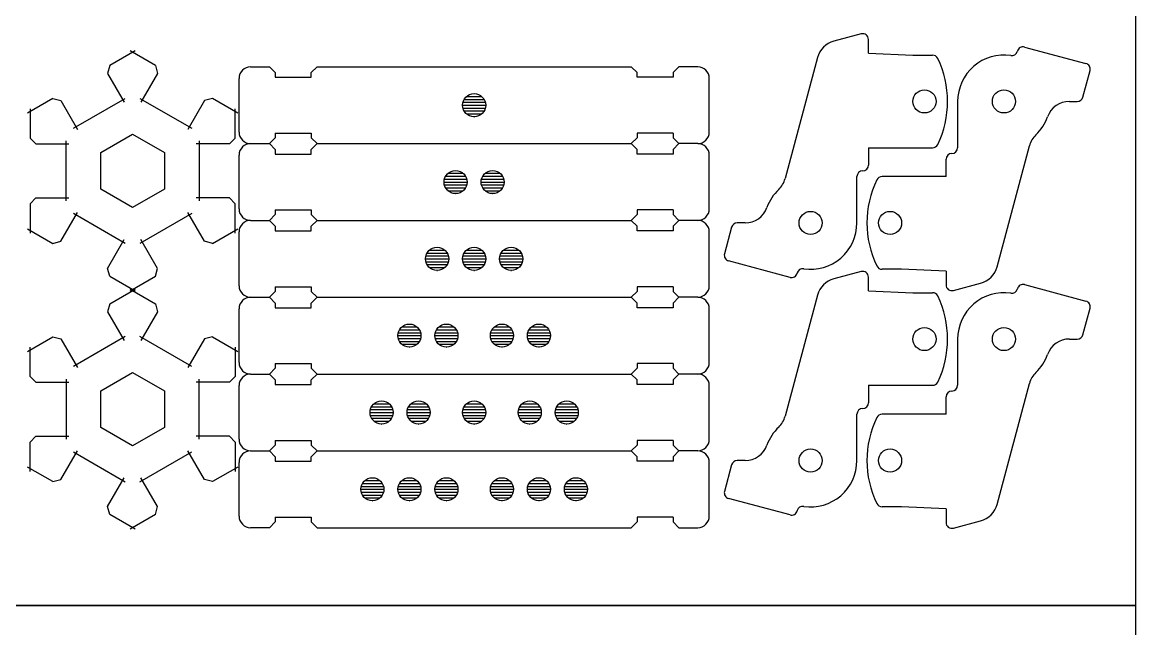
# Model space of a CAD drawing. Header units: inches. Extents: x -169 to 116, y -7 to 63.
# Drawn here: x 107.98 to 113.99, y 43.55 to 46.83 of the extents above; entities that cross this region are included whole.
import ezdxf

# ---------------------------------------------------------------- set-up
doc = ezdxf.new("R2010")
doc.units = ezdxf.units.IN
doc.header["$MEASUREMENT"] = 0
doc.layers.add('CUT', color=1, linetype='Continuous')
doc.layers.add('ETCH', color=5, linetype='Continuous')

# ---------------------------------------------------------------- blocks, each defined once
blk = doc.blocks.new('HingeTop')
for p, q in [((-0.27933809515946, 0.364459389170257), (-0.4268310583367594, 0.3249387687976153)), ((-0.240000000000002, 0.2600000000000051), (-0.240000000000002, 0.3342742070987157)), ((-0.240000000000002, 0.2600000000000122), (0, 0.2500000000000142)), ((0, 0.2499999999999929), (0.1058592053106082, 0.2499999999999858)), ((-0.5152194059850714, 0.2365504211493032), (-0.690341464235182, -0.4170139977661265)), ((-0.2399999999999949, -0.2499999999999858), (0, -0.2499999999999929)), ((-0.2399999999999949, -0.2499999999999858), (-0.2399999999999949, -0.3437499999999858)), ((0, -0.2499999999999929), (0.1058592053106082, -0.2499999999999929)), ((-0.3024999999999949, -0.65625), (-0.3024999999999949, -0.4062499999999858)), ((-0.2712499999999949, -0.3749999999999858), (-0.271250000000002, -0.3749999999999858)), ((-0.9060533905932715, -0.6562500000000071), (-0.9491019799172733, -0.6562500000000071)), ((-0.9792871619888075, -0.6794119048405562), (-1.01770022336504, -0.8227714015709111)), ((-0.6635661336660732, -0.9500137255558982), (-0.9956031364529565, -0.8610446788019033)), ((-0.6248421223400982, -0.9262344761006318), (-0.625292856435081, -0.9279166386438078))]:
    blk.add_line(p, q)
for centre in [(0.0625, 0), (-0.5524999999999949, -0.6562500000000071)]:
    blk.add_circle(centre, 0.06249999999999999)
for centre, radius, start, end in [((-0.271250000000002, 0.3342742070987157), 0.03125, 0, 105.0000000000021), ((-0.3944786776989417, 0.2041980405114856), 0.125, 105.0000000000025, 164.9999999999996), ((0.1058592053106082, 0.2187499999999893), 0.03125, 25.94447977236792, 90), ((-0.3437499999999645, 0), 0.5312499999999635, 334.0555202276312, 25.94447977236865), ((0.1058592053106082, -0.2187499999999929), 0.03125, 270, 334.0555202276321), ((-0.2712499999999949, -0.3437499999999858), 0.03125, 270.0000000000032, 0), ((-0.8110821925213187, -0.3846616171283088), 0.125, 313.5946968573946, 345), ((-0.2712499999999949, -0.4062499999999787), 0.03125, 90.00000000000652, 180), ((-0.5524999999999949, -0.6562500000000071), 0.25, 133.5946968573946, 160.5287793655109), ((-0.9060533905932715, -0.5312500000000142), 0.125, 269.9999999999984, 340.5287793655096), ((-0.9491019799172733, -0.6875000000000142), 0.03125, 90.00000000000081, 165), ((-0.5524999999999949, -0.6562500000000071), 0.25, 261.379370208443, 0), ((-0.9875150412935056, -0.8308594967303691), 0.03125, 164.9999999999996, 255.0000000000001), ((-0.6554780385066152, -0.919828543484364), 0.03125, 254.9999999999996, 345.0000000000068), ((-0.594656940268564, -0.9343225712600898), 0.03125, 81.37937020844136, 164.9999999999992)]:
    blk.add_arc(centre, radius, start, end)

msp = doc.modelspace()

# ---------------------------------------------------------------- hatches: boundary and pattern name
at = {"layer": 'ETCH'}
h = msp.add_hatch(dxfattribs=at)
h.set_pattern_fill('ANSI31', color=256, scale=0.125, angle=315)
h.set_pattern_definition([(0, (105.5345832969724, 46.37906027223009), (4.336808689942018e-18, 0.015625), [])])
h.paths.add_polyline_path([(110.3542622708473, 46.37906027223009, 1), (110.4792622708473, 46.37906027223009, 1)])
h = msp.add_hatch(dxfattribs=at)
h.set_pattern_fill('ANSI31', color=256, scale=0.125, angle=315)
h.set_pattern_definition([(0, (105.6345832969724, 45.96422687721404), (4.336808689942018e-18, 0.015625), [])])
h.paths.add_polyline_path([(110.3792622708473, 45.96422687721404, -1), (110.2542622708473, 45.96422687721404, -1)])
h = msp.add_hatch(dxfattribs=at)
h.set_pattern_fill('ANSI31', color=256, scale=0.125, angle=315)
h.set_pattern_definition([(0, (105.4345832969724, 45.96422687721404), (4.336808689942018e-18, 0.015625), [])])
h.paths.add_polyline_path([(110.5792622708473, 45.96422687721404, -1), (110.4542622708473, 45.96422687721404, -1)])
h = msp.add_hatch(dxfattribs=at)
h.set_pattern_fill('ANSI31', color=256, scale=0.125, angle=315)
h.set_pattern_definition([(0, (105.7345832969724, 45.54939348219796), (4.336808689942018e-18, 0.015625), [])])
h.paths.add_polyline_path([(110.2792622708473, 45.54939348219796, -1), (110.1542622708473, 45.54939348219796, -1)])
h = msp.add_hatch(dxfattribs=at)
h.set_pattern_fill('ANSI31', color=256, scale=0.125, angle=315)
h.set_pattern_definition([(0, (105.5345832969724, 45.54939348219796), (4.336808689942018e-18, 0.015625), [])])
h.paths.add_polyline_path([(110.4792622708473, 45.54939348219796, -1), (110.3542622708473, 45.54939348219796, -1)])
h = msp.add_hatch(dxfattribs=at)
h.set_pattern_fill('ANSI31', color=256, scale=0.125, angle=315)
h.set_pattern_definition([(0, (105.3345832969724, 45.54939348219796), (4.336808689942018e-18, 0.015625), [])])
h.paths.add_polyline_path([(110.6792622708473, 45.54939348219796, -1), (110.5542622708473, 45.54939348219796, -1)])
h = msp.add_hatch(dxfattribs=at)
h.set_pattern_fill('ANSI31', color=256, scale=0.125, angle=315)
h.set_pattern_definition([(0, (105.8845832969724, 45.1345600871819), (4.336808689942018e-18, 0.015625), [])])
h.paths.add_polyline_path([(110.1292622708473, 45.1345600871819, -1), (110.0042622708473, 45.1345600871819, -1)])
h = msp.add_hatch(dxfattribs=at)
h.set_pattern_fill('ANSI31', color=256, scale=0.125, angle=315)
h.set_pattern_definition([(0, (105.6845832969724, 45.1345600871819), (4.336808689942018e-18, 0.015625), [])])
h.paths.add_polyline_path([(110.3292622708473, 45.1345600871819, -1), (110.2042622708473, 45.1345600871819, -1)])
h = msp.add_hatch(dxfattribs=at)
h.set_pattern_fill('ANSI31', color=256, scale=0.125, angle=315)
h.set_pattern_definition([(0, (105.3845832969724, 45.1345600871819), (4.336808689942018e-18, 0.015625), [])])
h.paths.add_polyline_path([(110.6292622708473, 45.1345600871819, -1), (110.5042622708473, 45.1345600871819, -1)])
h = msp.add_hatch(dxfattribs=at)
h.set_pattern_fill('ANSI31', color=256, scale=0.125, angle=315)
h.set_pattern_definition([(0, (105.1845832969724, 45.1345600871819), (4.336808689942018e-18, 0.015625), [])])
h.paths.add_polyline_path([(110.8292622708473, 45.1345600871819, -1), (110.7042622708473, 45.1345600871819, -1)])
h = msp.add_hatch(dxfattribs=at)
h.set_pattern_fill('ANSI31', color=256, scale=0.125, angle=315)
h.set_pattern_definition([(0, (106.0345832969724, 44.71972669216582), (4.336808689942018e-18, 0.015625), [])])
h.paths.add_polyline_path([(109.9792622708473, 44.71972669216582, -1), (109.8542622708473, 44.71972669216582, -1)])
h = msp.add_hatch(dxfattribs=at)
h.set_pattern_fill('ANSI31', color=256, scale=0.125, angle=315)
h.set_pattern_definition([(0, (105.8345832969724, 44.71972669216582), (4.336808689942018e-18, 0.015625), [])])
h.paths.add_polyline_path([(110.1792622708473, 44.71972669216582, -1), (110.0542622708473, 44.71972669216582, -1)])
h = msp.add_hatch(dxfattribs=at)
h.set_pattern_fill('ANSI31', color=256, scale=0.125, angle=315)
h.set_pattern_definition([(0, (105.5345832969724, 44.71972669216582), (4.336808689942018e-18, 0.015625), [])])
h.paths.add_polyline_path([(110.4792622708473, 44.71972669216582, -1), (110.3542622708473, 44.71972669216582, -1)])
h = msp.add_hatch(dxfattribs=at)
h.set_pattern_fill('ANSI31', color=256, scale=0.125, angle=315)
h.set_pattern_definition([(0, (105.2345832969724, 44.71972669216582), (4.336808689942018e-18, 0.015625), [])])
h.paths.add_polyline_path([(110.7792622708473, 44.71972669216582, -1), (110.6542622708473, 44.71972669216582, -1)])
h = msp.add_hatch(dxfattribs=at)
h.set_pattern_fill('ANSI31', color=256, scale=0.125, angle=315)
h.set_pattern_definition([(0, (105.0345832969724, 44.71972669216582), (4.336808689942018e-18, 0.015625), [])])
h.paths.add_polyline_path([(110.9792622708473, 44.71972669216582, -1), (110.8542622708473, 44.71972669216582, -1)])
h = msp.add_hatch(dxfattribs=at)
h.set_pattern_fill('ANSI31', color=256, scale=0.125, angle=315)
h.set_pattern_definition([(0, (106.0845832969724, 44.30489329714977), (4.336808689942018e-18, 0.015625), [])])
h.paths.add_polyline_path([(109.9292622708473, 44.30489329714977, -1), (109.8042622708473, 44.30489329714977, -1)])
h = msp.add_hatch(dxfattribs=at)
h.set_pattern_fill('ANSI31', color=256, scale=0.125, angle=315)
h.set_pattern_definition([(0, (105.8845832969724, 44.30489329714977), (4.336808689942018e-18, 0.015625), [])])
h.paths.add_polyline_path([(110.1292622708473, 44.30489329714977, -1), (110.0042622708473, 44.30489329714977, -1)])
h = msp.add_hatch(dxfattribs=at)
h.set_pattern_fill('ANSI31', color=256, scale=0.125, angle=315)
h.set_pattern_definition([(0, (105.6845832969724, 44.30489329714977), (4.336808689942018e-18, 0.015625), [])])
h.paths.add_polyline_path([(110.3292622708473, 44.30489329714977, -1), (110.2042622708473, 44.30489329714977, -1)])
h = msp.add_hatch(dxfattribs=at)
h.set_pattern_fill('ANSI31', color=256, scale=0.125, angle=315)
h.set_pattern_definition([(0, (105.3845832969724, 44.30489329714977), (4.336808689942018e-18, 0.015625), [])])
h.paths.add_polyline_path([(110.6292622708473, 44.30489329714977, -1), (110.5042622708473, 44.30489329714977, -1)])
h = msp.add_hatch(dxfattribs=at)
h.set_pattern_fill('ANSI31', color=256, scale=0.125, angle=315)
h.set_pattern_definition([(0, (105.1845832969724, 44.30489329714977), (4.336808689942018e-18, 0.015625), [])])
h.paths.add_polyline_path([(110.8292622708473, 44.30489329714977, -1), (110.7042622708473, 44.30489329714977, -1)])
h = msp.add_hatch(dxfattribs=at)
h.set_pattern_fill('ANSI31', color=256, scale=0.125, angle=315)
h.set_pattern_definition([(0, (104.9845832969724, 44.30489329714977), (4.336808689942018e-18, 0.015625), [])])
h.paths.add_polyline_path([(111.0292622708473, 44.30489329714977, -1), (110.9042622708473, 44.30489329714977, -1)])

# ---------------------------------------------------------------- linework, layer by layer
at = {"layer": 'CUT'}
for p, q in [((108.5852692769736, 46.67186282130454), (108.4482207968888, 46.59273784443555)), ((108.6952544631902, 46.59273784443556), (108.5582059831054, 46.67186282130454)), ((108.4482207968888, 46.59273784443555), (108.4367825030206, 46.55004955056729)), ((108.6952544631902, 46.59273784443556), (108.7066927570584, 46.55004955056729)), ((109.2092622708473, 46.58647696973813), (109.3105122708473, 46.58647696973813)), ((109.3417622708473, 46.55522696973813), (109.3105122708473, 46.58647696973813)), ((109.5367622708473, 46.55522696973811), (109.5680122708473, 46.58647696973811)), ((109.5680122708473, 46.58647696973811), (111.2655122708473, 46.58647696973812)), ((111.2967622708473, 46.55522696973812), (111.2655122708473, 46.58647696973812)), ((111.4917622708473, 46.55522696973813), (111.5230122708473, 46.58647696973813)), ((111.6242622708473, 46.58647696973813), (111.5230122708473, 46.58647696973813)), ((108.4367825030206, 46.55004955056729), (108.5264700030206, 46.39470624376347)), ((108.7066927570584, 46.55004955056729), (108.6170052570584, 46.39470624376347)), ((109.1467622708473, 46.23414357472206), (109.1467622708473, 46.52397696973813)), ((109.3417622708473, 46.55522696973813), (109.3417622708473, 46.53018531849212)), ((109.3417622708473, 46.53018531849212), (109.5367622708473, 46.53018531849212)), ((109.5367622708473, 46.53018531849212), (109.5367622708473, 46.55522696973811)), ((111.2967622708473, 46.53018531849212), (111.2967622708473, 46.55522696973812)), ((111.4917622708473, 46.53018531849212), (111.2967622708473, 46.53018531849212)), ((111.4917622708473, 46.55522696973813), (111.4917622708473, 46.53018531849212)), ((111.6867622708473, 46.23414357472206), (111.6867622708473, 46.52397696973813)), ((108.1409982047681, 46.41536279817353), (108.0039497246833, 46.33623782130455)), ((108.1409982047681, 46.41536279817353), (108.1836864986364, 46.40392450430527)), ((108.1836864986364, 46.40392450430527), (108.2733739986364, 46.24858119750144)), ((108.2520298517022, 46.25430034443556), (108.5321891499547, 46.41605039069759)), ((108.6112861101243, 46.41605039069759), (108.8914454083767, 46.25430034443556)), ((108.9597887614426, 46.40392450430527), (108.8701012614426, 46.24858119750143)), ((109.0024770553109, 46.41536279817353), (108.9597887614426, 46.40392450430527)), ((109.1395255353956, 46.33623782130455), (109.0024770553109, 46.41536279817353)), ((108.0174813716175, 46.35967532130455), (108.0174813716175, 46.20142536756657)), ((109.1259938884615, 46.20142536756659), (109.1259938884615, 46.35967532130455)), ((108.0174813716175, 46.20142536756657), (108.0487313716175, 46.17017536756658)), ((109.1259938884615, 46.20142536756659), (109.0947438884615, 46.17017536756659)), ((109.3417622708473, 46.20289357472206), (109.3105122708473, 46.17164357472206)), ((109.3417622708473, 46.22793522596807), (109.5367622708473, 46.22793522596807)), ((109.3417622708473, 46.22793522596807), (109.3417622708473, 46.20289357472206)), ((109.5367622708473, 46.22793522596807), (109.5367622708473, 46.20289357472205)), ((109.5680122708473, 46.17164357472205), (109.5367622708473, 46.20289357472205)), ((111.2655122708473, 46.17164357472205), (111.2967622708473, 46.20289357472205)), ((111.4917622708473, 46.22793522596807), (111.2967622708473, 46.22793522596807)), ((111.2967622708473, 46.22793522596807), (111.2967622708473, 46.20289357472205)), ((111.4917622708473, 46.22793522596807), (111.4917622708473, 46.20289357472206)), ((111.5230122708473, 46.17164357472206), (111.4917622708473, 46.20289357472206)), ((108.0487313716175, 46.17017536756658), (108.2281063716175, 46.17017536756659)), ((108.2124813716175, 45.86230027504253), (108.2124813716175, 46.18580036756659)), ((109.0947438884615, 46.17017536756659), (108.9153688884615, 46.17017536756659)), ((108.9309938884615, 46.18580036756659), (108.9309938884615, 45.86230027504253)), ((109.2092622708473, 46.17164357472206), (109.3105122708473, 46.17164357472206)), ((109.3105122708473, 46.17164357472206), (109.3417622708473, 46.14039357472206)), ((109.3417622708473, 46.14039357472206), (109.3417622708473, 46.11535192347605)), ((109.5680122708473, 46.17164357472205), (109.5367622708473, 46.14039357472205)), ((109.5367622708473, 46.11535192347605), (109.5367622708473, 46.14039357472205)), ((109.5680122708473, 46.17164357472205), (111.2655122708473, 46.17164357472205)), ((111.2655122708473, 46.17164357472205), (111.2967622708473, 46.14039357472205)), ((111.2967622708473, 46.11535192347605), (111.2967622708473, 46.14039357472205)), ((111.5230122708473, 46.17164357472206), (111.4917622708473, 46.14039357472206)), ((111.4917622708473, 46.14039357472206), (111.4917622708473, 46.11535192347605)), ((111.6242622708473, 46.17164357472206), (111.5230122708473, 46.17164357472206)), ((109.1467622708473, 45.81931017970599), (109.1467622708473, 46.10914357472206)), ((109.3417622708473, 46.11535192347605), (109.5367622708473, 46.11535192347605)), ((111.4917622708473, 46.11535192347605), (111.2967622708473, 46.11535192347605)), ((111.6867622708473, 45.81931017970599), (111.6867622708473, 46.10914357472206)), ((108.0174813716175, 45.84667527504253), (108.0487313716175, 45.87792527504253)), ((108.0174813716175, 45.84667527504253), (108.0174813716175, 45.68842532130456)), ((108.0487313716175, 45.87792527504253), (108.2281063716175, 45.87792527504253)), ((109.0947438884615, 45.87792527504254), (108.9153688884615, 45.87792527504253)), ((109.1259938884615, 45.84667527504254), (109.0947438884615, 45.87792527504254)), ((109.1259938884615, 45.68842532130456), (109.1259938884615, 45.84667527504254)), ((108.1836864986364, 45.64417613830385), (108.2733739986364, 45.79951944510768)), ((108.5321891499547, 45.63205025191152), (108.2520298517022, 45.79380029817355)), ((108.8914454083767, 45.79380029817355), (108.6112861101243, 45.63205025191152)), ((108.9597887614426, 45.64417613830385), (108.8701012614426, 45.79951944510768)), ((109.3105122708473, 45.75681017970599), (109.3417622708473, 45.78806017970599)), ((109.3417622708473, 45.813101830952), (109.5367622708473, 45.813101830952)), ((109.3417622708473, 45.813101830952), (109.3417622708473, 45.78806017970599)), ((109.5367622708473, 45.813101830952), (109.5367622708473, 45.78806017970598)), ((109.5680122708473, 45.75681017970598), (109.5367622708473, 45.78806017970598)), ((111.2655122708473, 45.75681017970599), (111.2967622708473, 45.78806017970599)), ((111.4917622708473, 45.813101830952), (111.2967622708473, 45.813101830952)), ((111.2967622708473, 45.813101830952), (111.2967622708473, 45.78806017970599)), ((111.4917622708473, 45.813101830952), (111.4917622708473, 45.78806017970599)), ((111.5230122708473, 45.75681017970599), (111.4917622708473, 45.78806017970599)), ((109.2092622708473, 45.75681017970599), (109.3105122708473, 45.75681017970599)), ((109.3105122708473, 45.75681017970599), (109.3417622708473, 45.72556017970599)), ((109.3417622708473, 45.72556017970599), (109.3417622708473, 45.70051852845998)), ((109.5367622708473, 45.72556017970598), (109.5680122708473, 45.75681017970598)), ((109.5367622708473, 45.70051852845998), (109.5367622708473, 45.72556017970598)), ((109.5680122708473, 45.75681017970598), (111.2655122708473, 45.75681017970599)), ((111.2655122708473, 45.75681017970599), (111.2967622708473, 45.72556017970599)), ((111.2967622708473, 45.70051852845998), (111.2967622708473, 45.72556017970599)), ((111.5230122708473, 45.75681017970599), (111.4917622708473, 45.72556017970599)), ((111.4917622708473, 45.72556017970599), (111.4917622708473, 45.70051852845998)), ((111.6242622708473, 45.75681017970599), (111.5230122708473, 45.75681017970599)), ((108.0039497246833, 45.71186282130456), (108.1409982047681, 45.63273784443558)), ((109.0024770553109, 45.63273784443558), (109.1395255353956, 45.71186282130456)), ((109.1467622708473, 45.40447678468993), (109.1467622708473, 45.69431017970599)), ((109.3417622708473, 45.70051852845998), (109.5367622708473, 45.70051852845998)), ((111.4917622708473, 45.70051852845998), (111.2967622708473, 45.70051852845998)), ((111.6867622708473, 45.40447678468993), (111.6867622708473, 45.69431017970599)), ((108.1409982047681, 45.63273784443558), (108.1836864986364, 45.64417613830385)), ((108.4367825030206, 45.49805109204182), (108.5264700030206, 45.65339439884565)), ((108.7066927570584, 45.49805109204183), (108.6170052570584, 45.65339439884565)), ((109.0024770553109, 45.63273784443558), (108.9597887614426, 45.64417613830385)), ((108.4482207968888, 45.45536279817355), (108.4367825030206, 45.49805109204182)), ((108.6952544631902, 45.45536279817357), (108.7066927570584, 45.49805109204183)), ((108.4482207968888, 45.45536279817355), (108.5852692769736, 45.37623782130457)), ((108.5582059831054, 45.37623782130457), (108.6952544631902, 45.45536279817357)), ((108.4482207968888, 45.30616412277271), (108.5852692769736, 45.3852890996417)), ((108.5582059831054, 45.3852890996417), (108.6952544631902, 45.3061641227727)), ((109.3105122708473, 45.34197678468993), (109.3417622708473, 45.37322678468993)), ((109.3417622708473, 45.39826843593593), (109.5367622708473, 45.39826843593593)), ((109.3417622708473, 45.39826843593593), (109.3417622708473, 45.37322678468993)), ((109.5367622708473, 45.39826843593593), (109.5367622708473, 45.37322678468991)), ((109.5680122708473, 45.34197678468991), (109.5367622708473, 45.37322678468991)), ((111.2655122708473, 45.34197678468992), (111.2967622708473, 45.37322678468992)), ((111.4917622708473, 45.39826843593593), (111.2967622708473, 45.39826843593593)), ((111.2967622708473, 45.39826843593593), (111.2967622708473, 45.37322678468992)), ((111.4917622708473, 45.39826843593593), (111.4917622708473, 45.37322678468993)), ((111.5230122708473, 45.34197678468993), (111.4917622708473, 45.37322678468993)), ((108.4482207968888, 45.30616412277271), (108.4367825030206, 45.26347582890445)), ((108.6952544631902, 45.3061641227727), (108.7066927570584, 45.26347582890444)), ((109.2092622708473, 45.34197678468993), (109.3105122708473, 45.34197678468993)), ((109.3105122708473, 45.34197678468993), (109.3417622708473, 45.31072678468993)), ((109.3417622708473, 45.31072678468993), (109.3417622708473, 45.28568513344391)), ((109.5680122708473, 45.34197678468991), (109.5367622708473, 45.31072678468991)), ((109.5367622708473, 45.28568513344391), (109.5367622708473, 45.31072678468991)), ((109.5680122708473, 45.34197678468991), (111.2655122708473, 45.34197678468992)), ((111.2655122708473, 45.34197678468992), (111.2967622708473, 45.31072678468992)), ((111.2967622708473, 45.28568513344391), (111.2967622708473, 45.31072678468992)), ((111.5230122708473, 45.34197678468993), (111.4917622708473, 45.31072678468993)), ((111.4917622708473, 45.31072678468993), (111.4917622708473, 45.28568513344391)), ((111.6242622708473, 45.34197678468993), (111.5230122708473, 45.34197678468993)), ((108.4367825030206, 45.26347582890445), (108.5264700030206, 45.10813252210062)), ((108.7066927570584, 45.26347582890444), (108.6170052570584, 45.10813252210062)), ((109.1467622708473, 44.98964338967386), (109.1467622708473, 45.27947678468993)), ((109.3417622708473, 45.28568513344391), (109.5367622708473, 45.28568513344391)), ((111.4917622708473, 45.28568513344391), (111.2967622708473, 45.28568513344391)), ((111.6867622708473, 44.98964338967386), (111.6867622708473, 45.27947678468993)), ((108.0039497246834, 45.0496640996417), (108.1409982047682, 45.12878907651069)), ((108.1409982047682, 45.12878907651069), (108.1836864986364, 45.11735078264242)), ((108.1836864986364, 45.11735078264242), (108.2733739986364, 44.96200747583858)), ((108.5321891499547, 45.12947666903474), (108.2520298517023, 44.96772662277272)), ((108.8914454083768, 44.96772662277272), (108.6112861101243, 45.12947666903474)), ((108.9597887614426, 45.11735078264242), (108.8701012614426, 44.96200747583859)), ((109.0024770553109, 45.12878907651069), (108.9597887614426, 45.11735078264242)), ((109.0024770553109, 45.12878907651069), (109.1395255353957, 45.0496640996417)), ((108.0174813716175, 44.91485164590374), (108.0174813716175, 45.0731015996417)), ((109.1259938884616, 45.0731015996417), (109.1259938884615, 44.91485164590372)), ((109.3105122708473, 44.92714338967386), (109.3417622708473, 44.95839338967386)), ((109.3417622708473, 44.98343504091986), (109.5367622708473, 44.98343504091986)), ((109.3417622708473, 44.98343504091986), (109.3417622708473, 44.95839338967386)), ((109.5367622708473, 44.98343504091986), (109.5367622708473, 44.95839338967384)), ((109.5680122708473, 44.92714338967384), (109.5367622708473, 44.95839338967384)), ((111.2655122708473, 44.92714338967385), (111.2967622708473, 44.95839338967385)), ((111.4917622708473, 44.98343504091986), (111.2967622708473, 44.98343504091986)), ((111.2967622708473, 44.98343504091986), (111.2967622708473, 44.95839338967385)), ((111.4917622708473, 44.98343504091986), (111.4917622708473, 44.95839338967386)), ((111.5230122708473, 44.92714338967386), (111.4917622708473, 44.95839338967386)), ((108.0174813716175, 44.91485164590374), (108.0487313716175, 44.88360164590374)), ((108.0487313716175, 44.88360164590374), (108.2281063716175, 44.88360164590374)), ((108.2124813716175, 44.89922664590374), (108.2124813716175, 44.57572655337968)), ((109.0947438884615, 44.88360164590373), (108.9153688884615, 44.88360164590374)), ((108.9309938884615, 44.57572655337968), (108.9309938884615, 44.89922664590374)), ((109.1259938884615, 44.91485164590372), (109.0947438884615, 44.88360164590373)), ((109.2092622708473, 44.92714338967386), (109.3105122708473, 44.92714338967386)), ((109.3105122708473, 44.92714338967386), (109.3417622708473, 44.89589338967386)), ((109.3417622708473, 44.89589338967386), (109.3417622708473, 44.87085173842785)), ((109.5680122708473, 44.92714338967384), (109.5367622708473, 44.89589338967384)), ((109.5367622708473, 44.87085173842785), (109.5367622708473, 44.89589338967384)), ((109.5680122708473, 44.92714338967384), (111.2655122708473, 44.92714338967385)), ((111.2655122708473, 44.92714338967385), (111.2967622708473, 44.89589338967385)), ((111.2967622708473, 44.87085173842785), (111.2967622708473, 44.89589338967385)), ((111.5230122708473, 44.92714338967386), (111.4917622708473, 44.89589338967386)), ((111.4917622708473, 44.89589338967386), (111.4917622708473, 44.87085173842785)), ((111.6242622708473, 44.92714338967386), (111.5230122708473, 44.92714338967386)), ((109.1467622708473, 44.57480999465779), (109.1467622708473, 44.86464338967386)), ((109.3417622708473, 44.87085173842785), (109.5367622708473, 44.87085173842785)), ((111.4917622708473, 44.87085173842785), (111.2967622708473, 44.87085173842785)), ((111.6867622708473, 44.57480999465779), (111.6867622708473, 44.86464338967386)), ((108.0174813716175, 44.5601015533797), (108.0487313716175, 44.59135155337969)), ((108.0487313716175, 44.59135155337969), (108.2281063716175, 44.59135155337968)), ((109.0947438884616, 44.59135155337968), (108.9153688884615, 44.59135155337968)), ((109.1259938884616, 44.56010155337968), (109.0947438884616, 44.59135155337968)), ((108.0174813716175, 44.40185159964172), (108.0174813716175, 44.5601015533797)), ((108.1836864986364, 44.357602416641), (108.2733739986364, 44.51294572344483)), ((108.9597887614426, 44.357602416641), (108.8701012614426, 44.51294572344484)), ((109.1259938884616, 44.56010155337968), (109.1259938884616, 44.40185159964172)), ((109.2092622708473, 44.51230999465779), (109.3105122708473, 44.51230999465779)), ((109.3417622708473, 44.54355999465779), (109.3105122708473, 44.51230999465779)), ((109.3417622708473, 44.48105999465779), (109.3105122708473, 44.51230999465779)), ((109.3417622708473, 44.5686016459038), (109.5367622708473, 44.5686016459038)), ((109.3417622708473, 44.5686016459038), (109.3417622708473, 44.54355999465779)), ((109.5367622708473, 44.5686016459038), (109.5367622708473, 44.54355999465778)), ((109.5680122708473, 44.51230999465778), (109.5367622708473, 44.54355999465778)), ((109.5367622708473, 44.48105999465778), (109.5680122708473, 44.51230999465778)), ((109.5680122708473, 44.51230999465778), (111.2655122708473, 44.51230999465778)), ((111.2967622708473, 44.54355999465778), (111.2655122708473, 44.51230999465778)), ((111.2655122708473, 44.51230999465778), (111.2967622708473, 44.48105999465778)), ((111.4917622708473, 44.5686016459038), (111.2967622708473, 44.5686016459038)), ((111.2967622708473, 44.5686016459038), (111.2967622708473, 44.54355999465778)), ((111.4917622708473, 44.5686016459038), (111.4917622708473, 44.54355999465779)), ((111.5230122708473, 44.51230999465779), (111.4917622708473, 44.54355999465779)), ((111.4917622708473, 44.48105999465779), (111.5230122708473, 44.51230999465779)), ((111.6242622708473, 44.51230999465779), (111.5230122708473, 44.51230999465779)), ((108.2520298517023, 44.5072265765107), (108.5321891499547, 44.34547653024867)), ((108.6112861101243, 44.34547653024867), (108.8914454083768, 44.5072265765107)), ((109.3417622708473, 44.48105999465779), (109.3417622708473, 44.45601834341178)), ((109.3417622708473, 44.45601834341178), (109.5367622708473, 44.45601834341178)), ((109.5367622708473, 44.45601834341178), (109.5367622708473, 44.48105999465778)), ((111.2967622708473, 44.45601834341178), (111.2967622708473, 44.48105999465778)), ((111.4917622708473, 44.45601834341178), (111.2967622708473, 44.45601834341178)), ((111.4917622708473, 44.48105999465779), (111.4917622708473, 44.45601834341178)), ((108.1409982047682, 44.34616412277273), (108.0039497246834, 44.42528909964172)), ((109.1395255353957, 44.42528909964172), (109.0024770553109, 44.34616412277273)), ((109.1467622708473, 44.15997659964172), (109.1467622708473, 44.44980999465779)), ((111.6867622708473, 44.15997659964172), (111.6867622708473, 44.44980999465779)), ((108.1409982047682, 44.34616412277273), (108.1836864986364, 44.357602416641)), ((108.4367825030206, 44.21147737037898), (108.5264700030206, 44.3668206771828)), ((108.7066927570584, 44.21147737037897), (108.6170052570584, 44.3668206771828)), ((109.0024770553109, 44.34616412277273), (108.9597887614426, 44.357602416641)), ((108.4482207968888, 44.16878907651072), (108.4367825030206, 44.21147737037898)), ((108.6952544631902, 44.16878907651071), (108.7066927570584, 44.21147737037897)), ((108.5852692769736, 44.08966409964172), (108.4482207968888, 44.16878907651072)), ((108.6952544631902, 44.16878907651071), (108.5582059831054, 44.08966409964172)), ((109.3417622708473, 44.15376825088773), (109.5367622708473, 44.15376825088773)), ((109.3417622708473, 44.15376825088773), (109.3417622708473, 44.12872659964172)), ((109.5367622708473, 44.15376825088773), (109.5367622708473, 44.12872659964172)), ((111.4917622708473, 44.15376825088773), (111.2967622708473, 44.15376825088773)), ((111.2967622708473, 44.15376825088773), (111.2967622708473, 44.12872659964172)), ((111.4917622708473, 44.15376825088773), (111.4917622708473, 44.12872659964172)), ((109.3105122708473, 44.09747659964172), (109.2092622708473, 44.09747659964172)), ((109.3417622708473, 44.12872659964172), (109.3105122708473, 44.09747659964172)), ((109.5680122708473, 44.09747659964172), (109.5367622708473, 44.12872659964172)), ((109.5680122708473, 44.09747659964172), (111.2655122708473, 44.09747659964172)), ((111.2967622708473, 44.12872659964172), (111.2655122708473, 44.09747659964172)), ((111.4917622708473, 44.12872659964172), (111.5230122708473, 44.09747659964172)), ((111.5230122708473, 44.09747659964172), (111.6242622708473, 44.09747659964172))]:
    msp.add_line(p, q, dxfattribs=at)
at = {"layer": 'CUT', "color": 30, "true_color": 0xf8991e}
for points in [[(89.99067492770641, 43.67703514819586), (113.9906749277064, 43.67703514819586), (113.9906749277064, 55.67703514819586), (89.99067492770641, 55.67703514819586)], [(89.99067492770641, 31.67703514819586), (113.9906749277064, 31.67703514819586), (113.9906749277064, 43.67703514819586), (89.99067492770641, 43.67703514819586)]]:
    msp.add_lwpolyline(points, close=True, dxfattribs=at)
at = {"layer": 'CUT'}
for points in [[(108.5717376300395, 46.22237736537448), (108.7434938884615, 46.12321384333951), (108.7434938884615, 45.9248867992696), (108.5717376300395, 45.82572327723464), (108.3999813716175, 45.9248867992696), (108.3999813716175, 46.12321384333951)], [(108.5717376300395, 44.93580364371163), (108.7434938884615, 44.83664012167667), (108.7434938884615, 44.63831307760675), (108.5717376300395, 44.53914955557179), (108.3999813716175, 44.63831307760675), (108.3999813716175, 44.83664012167667)]]:
    msp.add_lwpolyline(points, close=True, dxfattribs=at)
for centre, start, end in [((109.2092622708473, 46.52397696973813), 90, 180), ((111.6242622708473, 46.52397696973813), 0, 90), ((109.2092622708473, 46.23414357472206), 180, 270), ((111.6242622708473, 46.23414357472206), 270, 0), ((109.2092622708473, 46.10914357472206), 90, 180), ((111.6242622708473, 46.10914357472206), 0, 90), ((109.2092622708473, 45.81931017970599), 180, 270), ((111.6242622708473, 45.81931017970599), 270, 0), ((109.2092622708473, 45.69431017970599), 90, 180), ((111.6242622708473, 45.69431017970599), 0, 90), ((111.6242622708473, 45.40447678468993), 270, 270), ((109.2092622708473, 45.40447678468993), 180, 270), ((111.6242622708473, 45.40447678468993), 270, 0), ((109.2092622708473, 45.27947678468993), 90, 180), ((111.6242622708473, 45.27947678468993), 0, 90), ((109.2092622708473, 44.98964338967386), 180, 270), ((111.6242622708473, 44.98964338967386), 270, 0), ((109.2092622708473, 44.86464338967386), 90, 180), ((111.6242622708473, 44.86464338967386), 0, 90), ((109.2092622708473, 44.57480999465779), 180, 270), ((111.6242622708473, 44.57480999465779), 270, 0), ((109.2092622708473, 44.44980999465779), 90, 180), ((111.6242622708473, 44.44980999465779), 0, 90), ((109.2092622708473, 44.15997659964172), 180, 270), ((111.6242622708473, 44.15997659964172), 270, 0)]:
    msp.add_arc(centre, 0.0625, start, end, dxfattribs=at)
at = {"layer": 'ETCH'}
for centre in [(110.4167622708473, 46.37906027223009), (110.3167622708473, 45.96422687721404), (110.5167622708473, 45.96422687721404), (110.2167622708473, 45.54939348219796), (110.4167622708473, 45.54939348219796), (110.6167622708473, 45.54939348219796), (110.0667622708473, 45.1345600871819), (110.2667622708473, 45.1345600871819), (110.5667622708473, 45.1345600871819), (110.7667622708473, 45.1345600871819), (109.9167622708473, 44.71972669216582), (110.1167622708473, 44.71972669216582), (110.4167622708473, 44.71972669216582), (110.7167622708473, 44.71972669216582), (110.9167622708473, 44.71972669216582), (109.8667622708473, 44.30489329714977), (110.0667622708473, 44.30489329714977), (110.2667622708473, 44.30489329714977), (110.5667622708473, 44.30489329714977), (110.7667622708473, 44.30489329714977), (110.9667622708473, 44.30489329714977)]:
    msp.add_circle(centre, 0.0625, dxfattribs=at)

# ---------------------------------------------------------------- block references
at = {"layer": 'CUT'}
for p in [(112.7869546983963, 46.39947950592629), (112.7869546983963, 45.11631359109633)]:
    msp.add_blockref('HingeTop', p, dxfattribs=at)
at = {"layer": 'CUT', "rotation": 180}
for p in [(112.7260965925446, 45.74322950592628), (112.7260965925446, 44.46006359109631)]:
    msp.add_blockref('HingeTop', p, dxfattribs=at)

doc.saveas('drawing.dxf')
